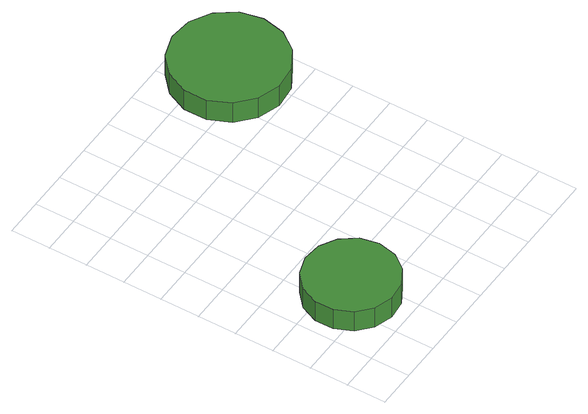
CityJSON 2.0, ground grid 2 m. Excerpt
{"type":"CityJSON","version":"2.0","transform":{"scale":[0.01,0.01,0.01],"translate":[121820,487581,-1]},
"CityObjects":{
"tree1":{"type":"SolitaryVegetationObject","attributes":{"function":"something"},"geometry":[{"type":"MultiSurface","lod":"1","boundaries":[[[0,1,2,3,4,5,6,7,8,9,10,11,12,13,14]],[[15,16,17,18,19,20,21,22,23,24,25,26,27,28,29]],[[0,29,28,1]],[[1,28,27,2]],[[2,27,26,3]],[[3,26,25,4]],[[4,25,24,5]],[[5,24,23,6]],[[6,23,22,7]],[[7,22,21,8]],[[8,21,20,9]],[[9,20,19,10]],[[10,19,18,11]],[[11,18,17,12]],[[12,17,16,13]],[[13,16,15,14]],[[14,15,29,0]]]}]},
"tree2":{"type":"SolitaryVegetationObject","attributes":{"function":"something"},"geometry":[{"type":"MultiSurface","lod":"1","boundaries":[[[30,31,32,33,34,35,36,37,38,39,40,41,42,43,44]],[[45,46,47,48,49,50,51,52,53,54,55,56,57,58,59]],[[30,59,58,31]],[[31,58,57,32]],[[32,57,56,33]],[[33,56,55,34]],[[34,55,54,35]],[[35,54,53,36]],[[36,53,52,37]],[[37,52,51,38]],[[38,51,50,39]],[[39,50,49,40]],[[40,49,48,41]],[[41,48,47,42]],[[42,47,46,43]],[[43,46,45,44]],[[44,45,59,30]]]}]}
},
"vertices":[
[530,298,182],[510,393,182],[452,472,182],[367,521,182],[270,531,182],[177,501,182],[105,436,182],[65,346,182],[65,249,182],[105,159,182],[177,94,182],[270,64,182],[367,74,182],[452,123,182],[510,202,182],[510,202,59],[452,123,59],[367,74,59],[270,64,59],[177,94,59],[105,159,59],[65,249,59],[65,346,59],[105,436,59],[177,501,59],[270,531,59],[367,521,59],[452,472,59],[510,393,59],[530,298,59],
[1375,1461,263],[1350,1578,263],[1280,1676,263],[1175,1736,263],[1055,1749,263],[941,1711,263],[851,1631,263],[802,1521,263],[802,1400,263],[851,1290,263],[941,1210,263],[1055,1172,263],[1175,1185,263],[1280,1245,263],[1350,1343,263],[1350,1343,138],[1280,1245,138],[1175,1185,138],[1055,1172,138],[941,1210,138],[851,1290,138],[802,1400,138],[802,1521,138],[851,1631,138],[941,1711,138],[1055,1749,138],[1175,1736,138],[1280,1676,138],[1350,1578,138],[1375,1461,138]
]}
